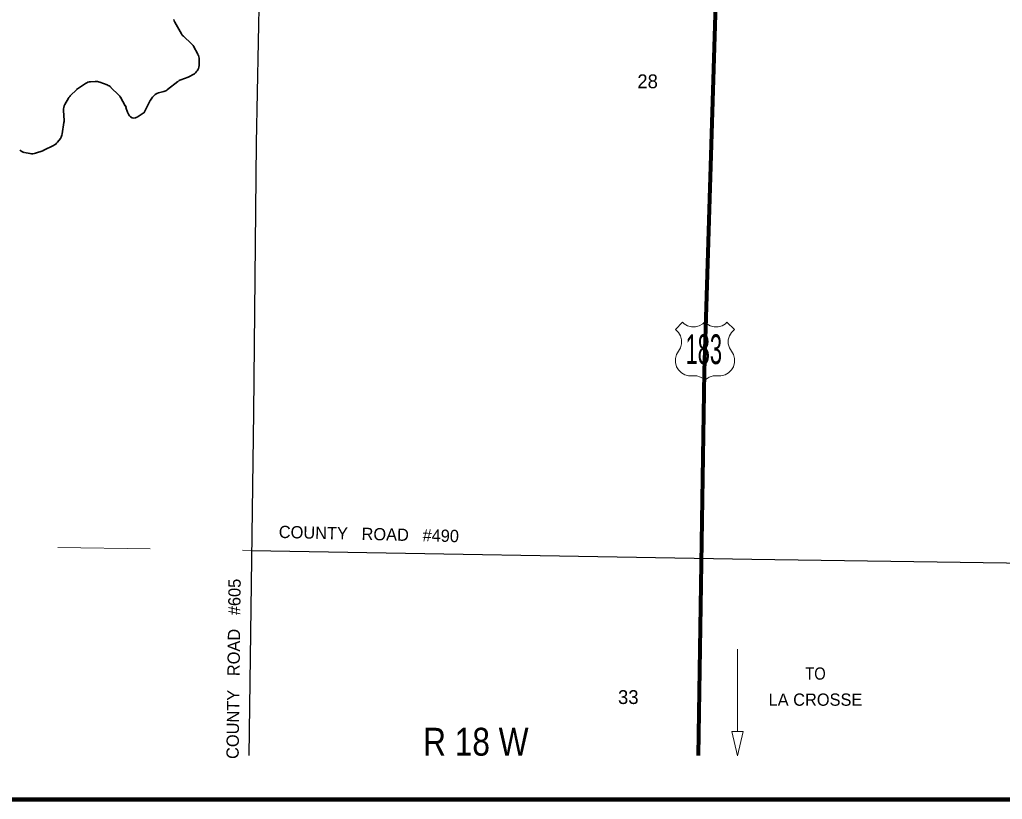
# Model space of a CAD drawing. Extents: x 291.5 to 296, y 2656.25 to 2660.19.
# Drawn here: x 292.666 to 293.73, y 2656.309 to 2657.153 of the extents above; entities that cross this region are included whole.
import ezdxf
from ezdxf.enums import TextEntityAlignment as Align

# ---------------------------------------------------------------- set-up
doc = ezdxf.new("R2010")
doc.units = 0
doc.header["$LTSCALE"] = 0.0061
doc.linetypes.add('MEDIUM_DASHED', pattern=[4.5, 3, -1.5])
for name, color, linetype, lineweight in [('11', 7, 'Continuous', 80), ('14', 7, 'Continuous', 25), ('15', 7, 'MEDIUM_DASHED', 13), ('19', 7, 'Continuous', 13), ('25', 7, 'Continuous', 35), ('35', 7, 'Continuous', 13), ('48', 7, 'Continuous', 106), ('49', 7, 'Continuous', 13)]:
    doc.layers.add(name, color=color, linetype=linetype, lineweight=lineweight)
doc.layers.add('45', color=7, linetype='Continuous')
doc.layers.add('46', color=7, linetype='Continuous')

msp = doc.modelspace()

# ---------------------------------------------------------------- linework, layer by layer
at = {"layer": '11'}
msp.add_lwpolyline([(293.475379, 2660.143939), (293.467803, 2659.62803), (293.454924, 2659.180682), (293.447159, 2658.768182), (293.439205, 2658.230492), (293.432765, 2657.747727), (293.423106, 2657.287121), (293.407008, 2656.77197), (293.400568, 2656.356061)], dxfattribs=at)
at = {"layer": '14'}
for points in [[(292.927462, 2657.293561), (292.922159, 2657.019129), (292.918939, 2656.727652), (292.914015, 2656.356061)], [(292.917045, 2656.57822), (293.458712, 2656.568561), (293.909848, 2656.562121), (294.319697, 2656.552083), (294.945076, 2656.542424), (295.332197, 2656.532955)]]:
    msp.add_lwpolyline(points, dxfattribs=at)
at = {"layer": '15'}
msp.add_line((291.907197, 2656.593561), (292.917045, 2656.57822), dxfattribs=at)
at = {"layer": '19'}
msp.add_lwpolyline([(293.383712, 2656.825189), (293.376136, 2656.817424), (293.379167, 2656.814015), (293.38125, 2656.810606), (293.382576, 2656.80625), (293.382576, 2656.801894), (293.38125, 2656.797538), (293.379167, 2656.793939), (293.377083, 2656.790341), (293.375947, 2656.785985), (293.375947, 2656.781629), (293.377083, 2656.777083), (293.379167, 2656.773674), (293.382386, 2656.770455), (293.385985, 2656.768182), (293.390152, 2656.767045), (293.399053, 2656.767045), (293.40322, 2656.765909), (293.406818, 2656.763826), (293.408144, 2656.763068), (293.4125, 2656.765909), (293.416667, 2656.767045), (293.425189, 2656.767045), (293.429924, 2656.768182), (293.433523, 2656.770455), (293.436553, 2656.773674), (293.438826, 2656.777083), (293.439962, 2656.781629), (293.439962, 2656.785985), (293.438826, 2656.790341), (293.436553, 2656.793939), (293.43447, 2656.797538), (293.433144, 2656.801894), (293.433144, 2656.80625), (293.43447, 2656.810606), (293.436553, 2656.814015), (293.439962, 2656.817424), (293.431629, 2656.825189), (293.430303, 2656.823674), (293.426515, 2656.821402), (293.422348, 2656.820265), (293.417803, 2656.820265), (293.413636, 2656.821402), (293.409848, 2656.823674), (293.407576, 2656.825189), (293.405492, 2656.823674), (293.401705, 2656.821402), (293.397727, 2656.820265), (293.393182, 2656.820265), (293.389015, 2656.821402), (293.385417, 2656.823674)], close=True, dxfattribs=at)
at = {"layer": '25'}
for p, q in [((292.841098, 2657.1375), (292.833902, 2657.15)), ((292.851894, 2657.126705), (292.843182, 2657.134848)), ((292.858902, 2657.115341), (292.853977, 2657.124053)), ((292.860417, 2657.104735), (292.860417, 2657.109659)), ((292.840341, 2657.0875), (292.848485, 2657.09072)), ((292.849811, 2657.091288), (292.853788, 2657.093561)), ((292.857955, 2657.097538), (292.858712, 2657.098674)), ((292.729545, 2657.078788), (292.737311, 2657.083712)), ((292.742614, 2657.085606), (292.747727, 2657.085985)), ((292.752652, 2657.085227), (292.760795, 2657.082197)), ((292.764773, 2657.079545), (292.773295, 2657.071023)), ((292.826136, 2657.077083), (292.837311, 2657.085985)), ((292.720644, 2657.070265), (292.727652, 2657.077273)), ((292.807765, 2657.06572), (292.809848, 2657.068939)), ((292.816288, 2657.073485), (292.82197, 2657.075)), ((292.714773, 2657.060795), (292.718939, 2657.067803)), ((292.775189, 2657.06875), (292.780303, 2657.059659)), ((292.801515, 2657.053788), (292.807008, 2657.064583)), ((292.714015, 2657.04375), (292.713447, 2657.054545)), ((292.781061, 2657.057765), (292.782765, 2657.052652)), ((292.792992, 2657.047159), (292.799621, 2657.051515)), ((292.711932, 2657.029356), (292.713826, 2657.041477)), ((292.692045, 2657.011553), (292.702462, 2657.016477)), ((292.706818, 2657.020076), (292.710038, 2657.024242)), ((292.671023, 2657.009091), (292.677083, 2657.007765)), ((292.683144, 2657.008333), (292.690909, 2657.010985))]:
    msp.add_line(p, q, dxfattribs=at)
for centre, radius, start, end in [((292.843688, 2657.155709), 0.011364, 194.73245, 210.04904), ((292.85092, 2657.143207), 0.011364, 210.04904, 227.0986), ((292.844164, 2657.11846), 0.011364, 29.33849, 47.09861), ((292.849078, 2657.109718), 0.011364, 0, 29.33849), ((292.849078, 2657.104677), 0.011364, 328.01489, 0), ((292.844352, 2657.101272), 0.011364, 291.05265, 299.07372), ((292.848334, 2657.103485), 0.011364, 299.0737, 328.01489), ((292.743494, 2657.074207), 0.011364, 94.40214, 122.75575), ((292.748582, 2657.074598), 0.011364, 69.42914, 94.40213), ((292.756794, 2657.071517), 0.011364, 44.97744, 69.42914), ((292.844371, 2657.076926), 0.011364, 111.05264, 127.89683), ((292.72876, 2657.062257), 0.011364, 135.02254, 150.27455), ((292.735672, 2657.069174), 0.011364, 122.75575, 135.02253), ((292.765241, 2657.063062), 0.011364, 29.72544, 44.97744), ((292.819246, 2657.062561), 0.011364, 104.94264, 146.33074), ((292.819078, 2657.086039), 0.011364, 284.94266, 307.89684), ((292.724733, 2657.055204), 0.011364, 150.27454, 183.01043), ((292.770366, 2657.054088), 0.011364, 18.42144, 29.72543), ((292.817191, 2657.059476), 0.011364, 146.33073, 153.45298), ((292.793624, 2657.056179), 0.011364, 198.42145, 228.24142), ((292.78984, 2657.051941), 0.005682, 228.24142, 302.75575), ((292.796519, 2657.056239), 0.005682, 302.75576, 333.45298), ((292.702606, 2657.043191), 0.011364, 351.47587, 3.01042), ((292.700775, 2657.030971), 0.011364, 323.99408, 351.47586), ((292.697685, 2657.02672), 0.011364, 295.2185, 323.99406), ((292.673216, 2657.020206), 0.011364, 230.17223, 258.68141), ((292.679365, 2657.018975), 0.011364, 258.68141, 289.66811), ((292.687144, 2657.021755), 0.011364, 289.6681, 295.21849)]:
    msp.add_arc(centre, radius, start, end, dxfattribs=at)
at = {"layer": '35'}
msp.add_line((293.442992, 2656.382197), (293.442992, 2656.471402), dxfattribs=at)
msp.add_lwpolyline([(293.436932, 2656.382008), (293.442992, 2656.355682), (293.449242, 2656.382197)], close=True, dxfattribs=at)
at = {"layer": '48'}
msp.add_lwpolyline([(291.49697, 2656.308712), (291.49697, 2660.191288), (295.379545, 2660.191288), (295.379545, 2656.308712)], close=True, dxfattribs=at)

# ---------------------------------------------------------------- texts
at = {"layer": '19', "width": 0.55}
msp.add_text('183', height=0.0322, dxfattribs=at).set_placement((293.406629, 2656.779924), align=Align.CENTER)
at = {"layer": '35', "width": 0.9}
msp.add_text('TO', height=0.01326, dxfattribs=at).set_placement((293.527557, 2656.438258), align=Align.CENTER)
at = {"layer": '35'}
msp.add_text('LA CROSSE', height=0.01326, dxfattribs=at).set_placement((293.527557, 2656.410038), align=Align.CENTER)
at = {"layer": '45'}
for s, p in [('28', (293.345833, 2657.078598)), ('33', (293.324905, 2656.411932))]:
    msp.add_text(s, height=0.01496, dxfattribs=at).set_placement(p, align=Align.CENTER)
at = {"layer": '46', "width": 0.85}
msp.add_text('R 18 W', height=0.03011, dxfattribs=at).set_placement((293.159848, 2656.356061), align=Align.CENTER)
at = {"layer": '49'}
for s, rotation, p in [('COUNTY   ROAD   #490', 358.641, (293.043877, 2656.589413)), ('COUNTY   ROAD   #605', 89.321, (292.90416, 2656.449921))]:
    msp.add_text(s, height=0.01326, rotation=rotation, dxfattribs=at).set_placement(p, align=Align.CENTER)

doc.saveas('drawing.dxf')
